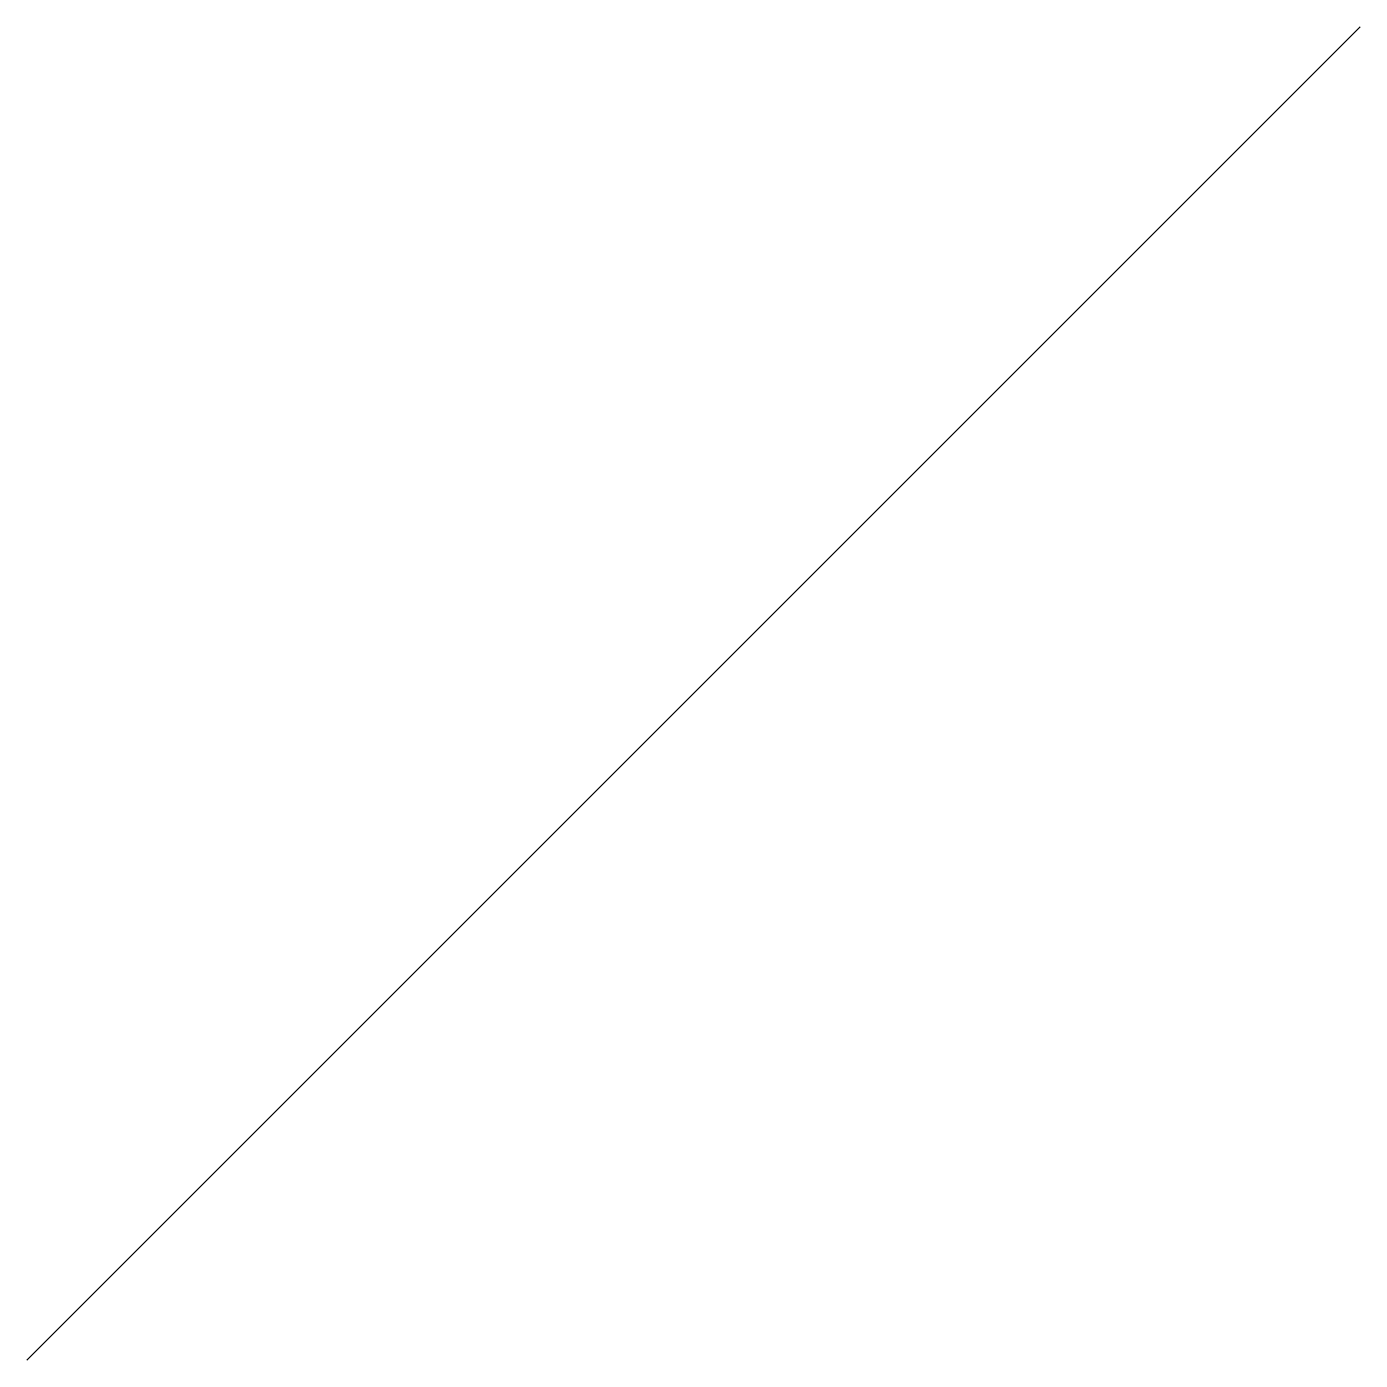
# Model space of a CAD drawing. Extents: x 10 to 110, y 20 to 120.
import ezdxf

# ---------------------------------------------------------------- set-up
doc = ezdxf.new("R2010")
doc.units = 0

# ---------------------------------------------------------------- blocks, each defined once
blk = doc.blocks.new('MYBLOCK')
blk.add_line((0, 0), (100, 100))

msp = doc.modelspace()

# ---------------------------------------------------------------- block references
msp.add_blockref('MYBLOCK', (10, 20))

doc.saveas('drawing.dxf')
